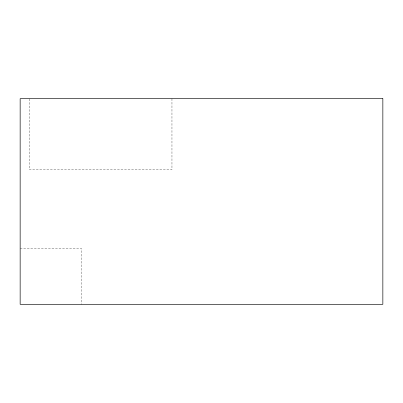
<?xml version="1.0" encoding="UTF-8"?>
<svg xmlns="http://www.w3.org/2000/svg" width="403" height="403" viewBox="0 0 403 403"><rect width="100%" height="100%" fill="white"/><g stroke="black" fill="none" stroke-linecap="round" stroke-linejoin="round"><path stroke-width="0.3" stroke-dasharray="2.02 1.51" d="M20.15 248.228L81.265 248.228L81.265 304.305M171.96 98.695L171.96 169.723L29.394 169.723L29.394 98.695"/><path stroke-width="0.6" d="M382.85 98.695L20.15 98.695L20.15 304.305L382.85 304.305L382.85 98.695"/></g></svg>
